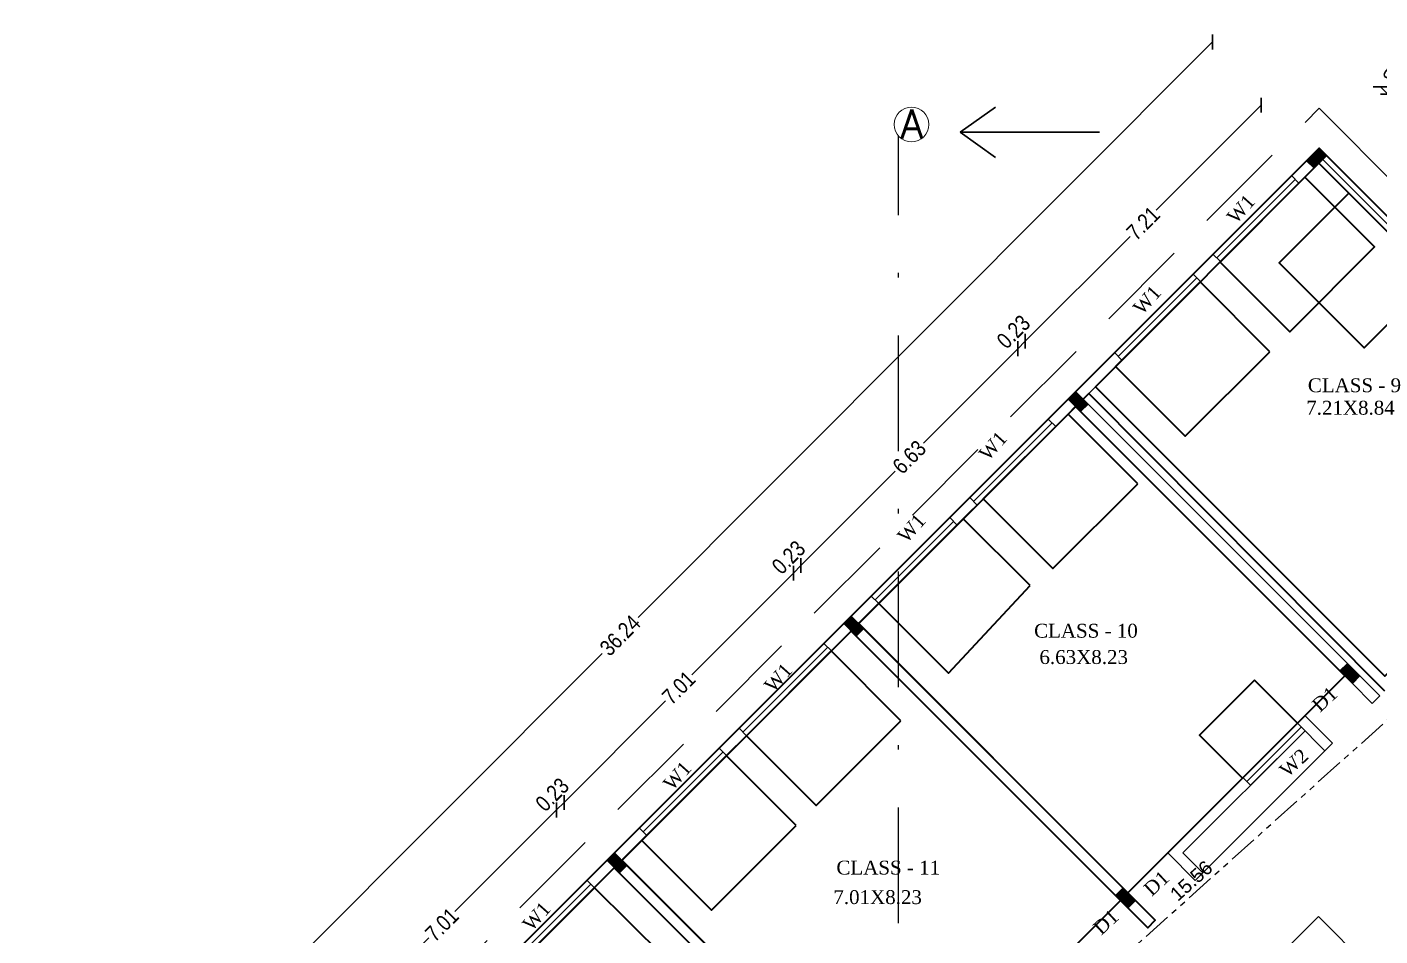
# Model space of a CAD drawing. Header units: metres. Extents: x 43 to 977, y 102 to 459.
# Drawn here: x 767.37 to 796.61, y 243.66 to 263.3 of the extents above; entities that cross this region are included whole.
import ezdxf

# ---------------------------------------------------------------- set-up
doc = ezdxf.new("R2010")
doc.units = ezdxf.units.M
doc.header["$MEASUREMENT"] = 0
doc.header["$PDMODE"] = 3
for name, pattern in [('DASHDOT', [1, 0.5, -0.25, 0, -0.25]), ('HIDDEN', [0.375, 0.25, -0.125]), ('PHANTOM2', [1.25, 0.625, -0.125, 0.125, -0.125, 0.125, -0.125])]:
    doc.linetypes.add(name, pattern=pattern)
doc.layers.get('0').update_dxf_attribs({"lineweight": 0})
doc.layers.get('Defpoints').update_dxf_attribs({"lineweight": 0})
for name, color, linetype, lineweight in [('BLK_1_FLR_3_BLT_UP_AREA', 4, 'Continuous', 35), ('BLK_1_FLR_3_CARPET_AREA', 10, 'Continuous', 35), ('BLK_1_FLR_3_REGULAR_ROOM_10', 4, 'Continuous', 35), ('BLK_1_FLR_3_REGULAR_ROOM_11', 10, 'Continuous', 35), ('BLK_1_FLR_3_REGULAR_ROOM_8', 117, 'Continuous', 35), ('BLK_1_FLR_3_REGULAR_ROOM_9', 117, 'Continuous', 35), ('BLK_1_FLR_3_ROOM_10_LIGHT_VENTILATION_1', 4, 'Continuous', 35), ('BLK_1_FLR_3_ROOM_10_LIGHT_VENTILATION_2', 4, 'Continuous', 35), ('BLK_1_FLR_3_ROOM_11_LIGHT_VENTILATION_1', 7, 'Continuous', 35), ('BLK_1_FLR_3_ROOM_8_LIGHT_VENTILATION_1', 4, 'Continuous', 35), ('BLK_1_FLR_3_ROOM_8_LIGHT_VENTILATION_3', 4, 'Continuous', 35), ('BLK_1_FLR_3_ROOM_8_LIGHT_VENTILATION_4', 4, 'Continuous', 35), ('BLK_1_FLR_3_ROOM_9_LIGHT_VENTILATION_1', 4, 'Continuous', 35), ('BLK_1_FLR_3_ROOM_9_LIGHT_VENTILATION_2', 4, 'Continuous', 35), ('BLK_1_FLR_3_ROOM_9_LIGHT_VENTILATION_3', 4, 'Continuous', 35), ('Column', 1, 'Continuous', 0), ('DIST_EXIT', 7, 'Continuous', 35), ('fence', 15, 'Continuous', 0), ('hatch', 7, 'Continuous', 0), ('Layer3', 5, 'Continuous', 0), ('TEXT', 130, 'Continuous', 0), ('WALL', 7, 'Continuous', 0), ('WIN', 13, 'Continuous', 0)]:
    doc.layers.add(name, color=color, linetype=linetype, lineweight=lineweight)
doc.styles.add('ARIAL', font='arial.ttf')
doc.styles.get("Standard").update_dxf_attribs({"font": 'romans.shx'})
doc.styles.add('style2', font='romantic.ttf')
doc.styles.add('visa', font='swissc.ttf')
doc.dimstyles.new('o3', dxfattribs={"dimscale": 0.23, "dimtxt": 0.9, "dimasz": 1, "dimexe": 5, "dimexo": 9, "dimgap": 0.23, "dimtad": 0, "dimzin": 3, "dimdsep": 46, "dimtxsty": 'visa', "dimblk": 'ARCHTICK', "dimcen": 0.09, "dimse1": 1, "dimse2": 1, "dimclrd": 7, "dimclre": 256, "dimclrt": 7, "dimadec": 0, "dimazin": 0, "dimtfac": 0.23, "dimtofl": 0, "dimtmove": 2, "dimatfit": 1, "dimldrblk": 'ARCHTICK', "dimfxl": 0, "dimtolj": 1, "dimtzin": 0, "dimarcsym": 0})
doc.dimstyles.new('OPEN SPACE', dxfattribs={"dimtxt": 0.3, "dimasz": 0.23, "dimexe": 0.1875, "dimexo": 0.0625, "dimgap": 0.09, "dimtad": 3, "dimzin": 0, "dimdsep": 46, "dimtxsty": 'ARIAL', "dimblk": 'OBLIQUE', "dimcen": 0.09, "dimse1": 1, "dimse2": 1, "dimclrd": 6, "dimclre": 6, "dimclrt": 7, "dimadec": 0, "dimazin": 0, "dimtfac": 0.5, "dimtix": 1, "dimtmove": 0, "dimatfit": 3, "dimfxl": 0, "dimtolj": 1, "dimtzin": 0, "dimarcsym": 0})
pattern_1 = [(45, (-4574.5916326, 1819.937608), (-0.0022447263868, 0.0022447263868), [])]

# ---------------------------------------------------------------- blocks, each defined once
blk = doc.blocks.new('_ArchTick')
at = {"color": 0, "const_width": 0.15}
blk.add_lwpolyline([(-0.5, -0.5), (0.5, 0.5)], dxfattribs=at)
blk = doc.blocks.new('*D239')
at = {"layer": 'Defpoints', "color": 0, "lineweight": 30}
for p in [(796.333, 259.317), (788.945, 256.509), (791.421, 254.033)]:
    blk.add_point(p, dxfattribs=at)
at = {"layer": 'WALL', "color": 7, "lineweight": -2}
for p, q in [((794.043, 261.607), (791.778, 259.342)), ((788.945, 256.509), (791.211, 258.775))]:
    blk.add_line(p, q, dxfattribs=at)
at = {"layer": 'WALL', "color": 7, "lineweight": -2, "xscale": 0.23, "yscale": 0.23, "zscale": 0.23}
for p, rotation in [((794.043, 261.607), 44.99999999388329), ((788.945, 256.509), 224.9999999938833)]:
    blk.add_blockref('_ArchTick', p, dxfattribs=dict(at, rotation=rotation))
at = {"layer": 'WALL', "color": 7, "insert": (791.494, 259.058), "char_height": 0.345, "attachment_point": 5, "rotation": 45, "style": 'visa'}
blk.add_mtext('\\A1;7.21', dxfattribs=at)
blk = doc.blocks.new('*D240')
at = {"layer": 'Defpoints', "color": 0, "lineweight": 30}
for p in [(788.784, 256.348), (791.26, 253.872), (791.421, 254.033)]:
    blk.add_point(p, dxfattribs=at)
at = {"layer": 'WALL', "color": 7, "lineweight": -2}
blk.add_line((788.945, 256.509), (788.784, 256.348), dxfattribs=at)
at = {"layer": 'WALL', "color": 7, "lineweight": -2, "xscale": 0.23, "yscale": 0.23, "zscale": 0.23}
for p, rotation in [((788.784, 256.348), 224.9999999938833), ((788.945, 256.509), 44.99999999388329)]:
    blk.add_blockref('_ArchTick', p, dxfattribs=dict(at, rotation=rotation))
at = {"layer": 'WALL', "color": 7, "insert": (788.692, 256.712), "char_height": 0.345, "attachment_point": 5, "rotation": 45, "style": 'visa'}
blk.add_mtext('\\A1;0.23', dxfattribs=at)
blk = doc.blocks.new('*D241')
at = {"layer": 'Defpoints', "color": 0, "lineweight": 30}
for p in [(791.26, 253.872), (784.097, 251.661), (786.573, 249.185)]:
    blk.add_point(p, dxfattribs=at)
at = {"layer": 'WALL', "color": 7, "lineweight": -2}
for p, q in [((788.784, 256.348), (786.745, 254.309)), ((784.097, 251.661), (786.135, 253.699))]:
    blk.add_line(p, q, dxfattribs=at)
at = {"layer": 'WALL', "color": 7, "lineweight": -2, "xscale": 0.23, "yscale": 0.23, "zscale": 0.23}
for p, rotation in [((788.784, 256.348), 44.99999999388329), ((784.097, 251.661), 224.9999999938833)]:
    blk.add_blockref('_ArchTick', p, dxfattribs=dict(at, rotation=rotation))
at = {"layer": 'WALL', "color": 7, "insert": (786.44, 254.004), "char_height": 0.345, "attachment_point": 5, "rotation": 45, "style": 'visa'}
blk.add_mtext('\\A1;6.63', dxfattribs=at)
blk = doc.blocks.new('*D242')
at = {"layer": 'Defpoints', "color": 0, "lineweight": 30}
for p in [(783.935, 251.499), (786.573, 249.185), (786.487, 248.947)]:
    blk.add_point(p, dxfattribs=at)
at = {"layer": 'WALL', "color": 7, "lineweight": -2}
blk.add_line((784.097, 251.661), (783.935, 251.499), dxfattribs=at)
at = {"layer": 'WALL', "color": 7, "lineweight": -2, "xscale": 0.23, "yscale": 0.23, "zscale": 0.23}
for p, rotation in [((784.097, 251.661), 44.99999999388329), ((783.935, 251.499), 224.9999999938833)]:
    blk.add_blockref('_ArchTick', p, dxfattribs=dict(at, rotation=rotation))
at = {"layer": 'WALL', "color": 7, "insert": (783.831, 251.838), "char_height": 0.345, "attachment_point": 5, "rotation": 45, "style": 'visa'}
blk.add_mtext('\\A1;0.23', dxfattribs=at)
blk = doc.blocks.new('*D243')
at = {"layer": 'Defpoints', "color": 0, "lineweight": 30}
for p in [(786.487, 248.947), (778.979, 246.543), (781.607, 243.914)]:
    blk.add_point(p, dxfattribs=at)
at = {"layer": 'WALL', "color": 7, "lineweight": -2}
for p, q in [((783.935, 251.499), (781.74, 249.304)), ((778.979, 246.543), (781.173, 248.737))]:
    blk.add_line(p, q, dxfattribs=at)
at = {"layer": 'WALL', "color": 7, "lineweight": -2, "xscale": 0.23, "yscale": 0.23, "zscale": 0.23}
for p, rotation in [((783.935, 251.499), 44.99999999388329), ((778.979, 246.543), 224.9999999938833)]:
    blk.add_blockref('_ArchTick', p, dxfattribs=dict(at, rotation=rotation))
at = {"layer": 'WALL', "color": 7, "insert": (781.457, 249.021), "char_height": 0.345, "attachment_point": 5, "rotation": 45, "style": 'visa'}
blk.add_mtext('\\A1;7.01', dxfattribs=at)
blk = doc.blocks.new('*D244')
at = {"layer": 'Defpoints', "color": 0, "lineweight": 30}
for p in [(778.817, 246.381), (781.607, 243.914), (781.446, 243.753)]:
    blk.add_point(p, dxfattribs=at)
at = {"layer": 'WALL', "color": 7, "lineweight": -2}
blk.add_line((778.979, 246.543), (778.817, 246.381), dxfattribs=at)
at = {"layer": 'WALL', "color": 7, "lineweight": -2, "xscale": 0.23, "yscale": 0.23, "zscale": 0.23}
for p, rotation in [((778.817, 246.381), 224.9999999938833), ((778.979, 246.543), 44.99999999388329)]:
    blk.add_blockref('_ArchTick', p, dxfattribs=dict(at, rotation=rotation))
at = {"layer": 'WALL', "color": 7, "insert": (778.724, 246.712), "char_height": 0.345, "attachment_point": 5, "rotation": 45, "style": 'visa'}
blk.add_mtext('\\A1;0.23', dxfattribs=at)
blk = doc.blocks.new('*D245')
at = {"layer": 'Defpoints', "color": 0, "lineweight": 30}
for p in [(781.446, 243.753), (773.861, 241.425), (776.781, 238.504)]:
    blk.add_point(p, dxfattribs=at)
at = {"layer": 'WALL', "color": 7, "lineweight": -2}
for p, q in [((778.817, 246.381), (776.622, 244.186)), ((773.861, 241.425), (776.055, 243.619))]:
    blk.add_line(p, q, dxfattribs=at)
at = {"layer": 'WALL', "color": 7, "lineweight": -2, "xscale": 0.23, "yscale": 0.23, "zscale": 0.23}
for p, rotation in [((778.817, 246.381), 44.99999999388329), ((773.861, 241.425), 224.9999999938833)]:
    blk.add_blockref('_ArchTick', p, dxfattribs=dict(at, rotation=rotation))
at = {"layer": 'WALL', "color": 7, "insert": (776.339, 243.903), "char_height": 0.345, "attachment_point": 5, "rotation": 45, "style": 'visa'}
blk.add_mtext('\\A1;7.01', dxfattribs=at)
blk = doc.blocks.new('*D249')
at = {"layer": 'Defpoints', "color": 0, "lineweight": 30}
for p in [(796.685, 259.288), (767.391, 237.329), (771.083, 233.644)]:
    blk.add_point(p, dxfattribs=at)
at = {"layer": 'WALL', "color": 7, "lineweight": -2}
for p, q in [((792.993, 262.974), (780.579, 250.539)), ((767.391, 237.329), (779.805, 249.764))]:
    blk.add_line(p, q, dxfattribs=at)
at = {"layer": 'WALL', "color": 7, "lineweight": -2, "xscale": 0.23, "yscale": 0.23, "zscale": 0.23}
for p, rotation in [((792.993, 262.974), 45.04675149173291), ((767.391, 237.329), 225.0467514917329)]:
    blk.add_blockref('_ArchTick', p, dxfattribs=dict(at, rotation=rotation))
at = {"layer": 'WALL', "color": 7, "insert": (780.192, 250.152), "char_height": 0.345, "attachment_point": 5, "rotation": 45.0468, "style": 'visa'}
blk.add_mtext('\\A1;36.24', dxfattribs=at)
blk = doc.blocks.new('*D70')
at = {"layer": 'Defpoints', "color": 0, "lineweight": 30}
for p in [(796.784, 261.844), (795.02, 260.403), (795.182, 260.241)]:
    blk.add_point(p, dxfattribs=at)
at = {"layer": 'WALL', "color": 7, "lineweight": -2}
blk.add_line((796.623, 262.005), (796.784, 261.844), dxfattribs=at)
at = {"layer": 'WALL', "color": 7, "lineweight": -2, "xscale": 0.23, "yscale": 0.23, "zscale": 0.23}
for p, rotation in [((796.623, 262.005), 134.9999999999899), ((796.784, 261.844), 314.9999999999899)]:
    blk.add_blockref('_ArchTick', p, dxfattribs=dict(at, rotation=rotation))
at = {"layer": 'WALL', "color": 7, "insert": (797.029, 262.141), "char_height": 0.345, "attachment_point": 5, "rotation": 315, "style": 'visa'}
blk.add_mtext('\\A1;0.23', dxfattribs=at)
blk = doc.blocks.new('*D71')
at = {"layer": 'Defpoints', "color": 0, "lineweight": 30}
for p in [(795.182, 260.241), (803.038, 255.589), (800.801, 253.353)]:
    blk.add_point(p, dxfattribs=at)
at = {"layer": 'WALL', "color": 7, "lineweight": -2}
for p, q in [((796.784, 261.844), (799.606, 259.022)), ((803.038, 255.589), (800.217, 258.411))]:
    blk.add_line(p, q, dxfattribs=at)
at = {"layer": 'WALL', "color": 7, "lineweight": -2, "xscale": 0.23, "yscale": 0.23, "zscale": 0.23}
for p, rotation in [((796.784, 261.844), 135.0000000061167), ((803.038, 255.589), 315.0000000061167)]:
    blk.add_blockref('_ArchTick', p, dxfattribs=dict(at, rotation=rotation))
at = {"layer": 'WALL', "color": 7, "insert": (799.911, 258.716), "char_height": 0.345, "attachment_point": 5, "rotation": 315, "style": 'visa'}
blk.add_mtext('\\A1;8.84', dxfattribs=at)
blk = doc.blocks.new('*D81')
at = {"layer": 'Defpoints', "color": 0, "lineweight": 30}
for p in [(795.295, 260.677), (823.523, 237.656), (820.922, 235.054)]:
    blk.add_point(p, dxfattribs=at)
at = {"layer": 'WALL', "color": 7, "lineweight": -2}
for p, q in [((797.896, 263.279), (810.323, 250.855)), ((823.523, 237.656), (811.097, 250.081))]:
    blk.add_line(p, q, dxfattribs=at)
at = {"layer": 'WALL', "color": 7, "lineweight": -2, "xscale": 0.23, "yscale": 0.23, "zscale": 0.23}
for p, rotation in [((797.896, 263.279), 135.004635779225), ((823.523, 237.656), 315.004635779225)]:
    blk.add_blockref('_ArchTick', p, dxfattribs=dict(at, rotation=rotation))
at = {"layer": 'WALL', "color": 7, "insert": (810.71, 250.468), "char_height": 0.345, "attachment_point": 5, "rotation": 315.0046, "style": 'visa'}
blk.add_mtext('\\A1;36.24', dxfattribs=at)
blk = doc.blocks.new('_Oblique')
at = {"color": 0, "linetype": 'ByBlock', "lineweight": -2}
blk.add_line((-0.5, -0.5), (0.5, 0.5), dxfattribs=at)
blk = doc.blocks.new('*D860')
at = {"layer": 'Defpoints', "color": 0, "lineweight": 30}
for p in [(798.492, 249.865), (798.492, 249.865), (786.903, 239.477)]:
    blk.add_point(p, dxfattribs=at)
at = {"layer": 'DIST_EXIT', "color": 7, "linetype": 'PHANTOM2', "lineweight": -2}
blk.add_line((786.903, 239.477), (798.492, 249.865), dxfattribs=at)
at = {"layer": 'DIST_EXIT', "color": 7, "lineweight": -2, "xscale": 0.23, "yscale": 0.23, "zscale": 0.23}
for p, rotation in [((798.492, 249.865), 41.87082986993954), ((786.903, 239.477), 221.8708298699395)]:
    blk.add_blockref('_Oblique', p, dxfattribs=dict(at, rotation=rotation))
at = {"layer": 'DIST_EXIT', "color": 7, "lineweight": 35, "insert": (792.535, 244.852), "char_height": 0.3, "attachment_point": 5, "rotation": 41.8708, "style": 'ARIAL'}
blk.add_mtext('\\A1;15.56', dxfattribs=at)

msp = doc.modelspace()

# ---------------------------------------------------------------- hatches: boundary and pattern name
at = {"layer": 'hatch'}
h = msp.add_hatch(dxfattribs=at)
h.set_pattern_fill('ANSI31', color=256, scale=0.025396, angle=90, style=0)
h.set_pattern_definition([(135, (-775.1501834, -5110.1994796), (-0.0022447263868, -0.0022447263868), [])])
h.paths.add_polyline_path([(795.18711, 260.2465), (795.45648, 260.51587), (795.29486, 260.67749), (795.02549, 260.40812)])
h = msp.add_hatch(dxfattribs=at)
h.set_pattern_fill('ANSI31', color=256, scale=0.025396, style=0)
h.set_pattern_definition([(45, (-4580.4638368, 1825.8098122), (-0.0022447263868, 0.0022447263868), [])])
h.paths.add_polyline_path([(790.03602, 255.41864), (789.8744, 255.25702), (790.14376, 254.98766), (790.30538, 255.14928)])
h = msp.add_hatch(dxfattribs=at)
h.set_pattern_fill('ANSI31', color=256, scale=0.025396, style=0)
h.set_pattern_definition([(45, (-4585.3124458, 1820.9612032), (-0.0022447263868, 0.0022447263868), [])])
h.paths.add_polyline_path([(785.18741, 250.57003), (785.02579, 250.40841), (785.29515, 250.13905), (785.45677, 250.30067)])
h = msp.add_hatch(dxfattribs=at)
h.set_pattern_fill('ANSI31', color=256, scale=0.025396, style=0)
h.set_pattern_definition(pattern_1)
h.paths.add_polyline_path([(795.90822, 249.54644), (795.7466, 249.38482), (796.01597, 249.11545), (796.17759, 249.27707)])
h = msp.add_hatch(dxfattribs=at)
h.set_pattern_fill('ANSI31', color=256, scale=0.025396, style=0)
h.set_pattern_definition(pattern_1)
h.paths.add_polyline_path([(795.90822, 249.54644), (795.7466, 249.38482), (796.01597, 249.11545), (796.17759, 249.27707)])
h = msp.add_hatch(dxfattribs=at)
h.set_pattern_fill('ANSI31', color=256, scale=0.025396, style=0)
h.set_pattern_definition([(45, (-4590.430422, 1815.843227), (-0.0022447263868, 0.0022447263868), [])])
h.paths.add_polyline_path([(780.06943, 245.45206), (779.90781, 245.29044), (780.17718, 245.02107), (780.3388, 245.18269)])
h = msp.add_hatch(dxfattribs=at)
h.set_pattern_fill('ANSI31', color=256, scale=0.025396, style=0)
h.set_pattern_definition([(45, (-4579.4402415, 1815.088999), (-0.0022447263868, 0.0022447263868), [])])
h.paths.add_polyline_path([(791.05961, 244.69783), (790.89799, 244.53621), (791.16736, 244.26684), (791.32898, 244.42846)])

# ---------------------------------------------------------------- linework, layer by layer
at = {"layer": 'BLK_1_FLR_3_BLT_UP_AREA', "color": 26, "lineweight": 35}
msp.add_lwpolyline([(781.82766, 222.89448), (769.66978, 235.05241), (795.29486, 260.67749), (820.91994, 235.05241)], dxfattribs=at)
at = {"layer": 'BLK_1_FLR_3_CARPET_AREA', "color": 15, "lineweight": 35, "ltscale": 20}
msp.add_lwpolyline([(787.96789, 217.07769), (778.71843, 226.32699), (785.12937, 232.73793), (784.96775, 232.89955), (778.66456, 226.59636), (775.97088, 229.07453), (769.99093, 235.05449), (774.94729, 240.01084), (781.35823, 233.5999), (781.51985, 233.76152), (775.10891, 240.17246), (780.06527, 245.12882), (786.4762, 238.71788), (786.63782, 238.8795), (780.22689, 245.29044), (785.18324, 250.24679), (791.59418, 243.83586), (791.7558, 243.99748), (785.34486, 250.40841), (790.31881, 255.38237), (796.71216, 248.95383)], dxfattribs=at)
at = {"layer": 'BLK_1_FLR_3_REGULAR_ROOM_10', "color": 3, "lineweight": 35, "ltscale": 20}
msp.add_lwpolyline([(785.18324, 250.24679), (780.22998, 245.29353), (780.33523, 245.18828), (786.04551, 239.4724), (791.00157, 244.42846)], close=True, dxfattribs=at)
at = {"layer": 'BLK_1_FLR_3_REGULAR_ROOM_11', "color": 3, "lineweight": 35, "ltscale": 20}
msp.add_lwpolyline([(785.8836, 239.31049), (780.06527, 245.12882), (775.10891, 240.17246), (780.92724, 234.35413), (785.02162, 238.44851)], close=True, dxfattribs=at)
at = {"layer": 'BLK_1_FLR_3_REGULAR_ROOM_8', "color": 3, "lineweight": 35, "ltscale": 20}
msp.add_lwpolyline([(795.29277, 260.35632), (790.46284, 255.52639), (796.71691, 249.27232), (801.54684, 254.10225)], close=True, dxfattribs=at)
at = {"layer": 'BLK_1_FLR_3_REGULAR_ROOM_9', "color": 3, "lineweight": 35, "ltscale": 20}
msp.add_lwpolyline([(790.03435, 255.0979), (789.87023, 254.93378), (785.34736, 250.41091), (791.16569, 244.59258), (795.85268, 249.27957), (795.74493, 249.38732)], close=True, dxfattribs=at)
at = {"layer": 'BLK_1_FLR_3_ROOM_10_LIGHT_VENTILATION_1', "color": 3, "lineweight": 35, "ltscale": 20}
msp.add_lwpolyline([(786.25839, 248.30967), (784.75225, 249.81581), (782.92056, 247.98411), (784.42669, 246.47797)], close=True, dxfattribs=at)
at = {"layer": 'BLK_1_FLR_3_ROOM_10_LIGHT_VENTILATION_2', "color": 3, "lineweight": 35, "ltscale": 20}
msp.add_lwpolyline([(783.99571, 246.04698), (782.48957, 247.55312), (780.66096, 245.72452), (782.1671, 244.21838)], close=True, dxfattribs=at)
at = {"layer": 'BLK_1_FLR_3_ROOM_11_LIGHT_VENTILATION_1', "color": 3, "lineweight": 35, "ltscale": 20}
msp.add_lwpolyline([(781.14689, 243.19817), (779.63737, 244.70092), (777.80258, 242.86613), (779.30871, 241.36)], close=True, dxfattribs=at)
at = {"layer": 'BLK_1_FLR_3_ROOM_8_LIGHT_VENTILATION_1', "color": 3, "lineweight": 35, "ltscale": 20}
msp.add_lwpolyline([(795.94232, 259.70677), (794.43618, 258.20063), (796.26788, 256.36893), (797.77402, 257.87507)], close=True, dxfattribs=at)
at = {"layer": 'BLK_1_FLR_3_ROOM_8_LIGHT_VENTILATION_3', "color": 3, "lineweight": 35, "ltscale": 20}
msp.add_lwpolyline([(794.98821, 260.05176), (796.49434, 258.54562), (794.66265, 256.71392), (793.15651, 258.22006)], close=True, dxfattribs=at)
at = {"layer": 'BLK_1_FLR_3_ROOM_8_LIGHT_VENTILATION_4', "color": 3, "lineweight": 35, "ltscale": 20}
msp.add_lwpolyline([(794.23166, 256.28294), (792.72552, 257.78907), (790.89692, 255.96047), (792.40429, 254.45558)], close=True, dxfattribs=at)
at = {"layer": 'BLK_1_FLR_3_ROOM_9_LIGHT_VENTILATION_1', "color": 3, "lineweight": 35, "ltscale": 20}
msp.add_lwpolyline([(791.37637, 253.42765), (789.87023, 254.93378), (788.03853, 253.10209), (789.54467, 251.59595)], close=True, dxfattribs=at)
at = {"layer": 'BLK_1_FLR_3_ROOM_9_LIGHT_VENTILATION_2', "color": 3, "lineweight": 35, "ltscale": 20}
msp.add_lwpolyline([(789.0507, 251.22794), (787.60755, 252.6711), (785.77894, 250.84249), (787.28507, 249.33636)], close=True, dxfattribs=at)
at = {"layer": 'BLK_1_FLR_3_ROOM_9_LIGHT_VENTILATION_3', "color": 3, "lineweight": 35, "ltscale": 20}
msp.add_lwpolyline([(793.89972, 249.18534), (792.7145, 248.00012), (793.64387, 247.07076), (794.82908, 248.25597)], close=True, dxfattribs=at)
at = {"layer": 'Column'}
for points in [[(795.29486, 260.67749), (795.02549, 260.40812), (795.18711, 260.2465), (795.45648, 260.51587), (795.29486, 260.67749)], [(790.30538, 255.14928), (790.03602, 255.41864), (789.8744, 255.25702), (790.14376, 254.98766), (790.30538, 255.14928)], [(785.45677, 250.30067), (785.18741, 250.57003), (785.02579, 250.40841), (785.29515, 250.13905), (785.45677, 250.30067)], [(796.17759, 249.27707), (795.90822, 249.54644), (795.7466, 249.38482), (796.01597, 249.11545), (796.17759, 249.27707)], [(796.17759, 249.27707), (795.90822, 249.54644), (795.7466, 249.38482), (796.01597, 249.11545), (796.17759, 249.27707)], [(780.3388, 245.18269), (780.06943, 245.45206), (779.90781, 245.29044), (780.17718, 245.02107), (780.3388, 245.18269)], [(791.32898, 244.42846), (791.05961, 244.69783), (790.89799, 244.53621), (791.16736, 244.26684), (791.32898, 244.42846)]]:
    msp.add_lwpolyline(points, dxfattribs=at)
at = {"layer": 'fence', "linetype": 'HIDDEN', "ltscale": 8}
msp.add_line((769.53717, 235.78178), (795.29693, 261.54154), dxfattribs=at)
at = {"layer": 'fence', "linetype": 'HIDDEN', "ltscale": 10}
msp.add_line((795.29693, 261.54154), (804.31567, 252.5228), dxfattribs=at)
at = {"layer": 'Layer3', "linetype": 'DASHDOT', "lineweight": 30, "ltscale": 100}
for q in [(788.30676, 261.56574), (790.54836, 261.02376), (788.30676, 260.48178)]:
    msp.add_line((787.53716, 261.02376), q, dxfattribs=at)
at = {"layer": 'Layer3', "linetype": 'DASHDOT', "lineweight": -3, "ltscale": 5}
msp.add_line((786.20978, 136.83455), (786.20978, 260.9436), dxfattribs=at)
at = {"layer": 'WALL'}
for p, q in [((790.03602, 255.41864), (795.29486, 260.67749)), ((795.29444, 260.35382), (795.45606, 260.51544)), ((794.86191, 259.92544), (794.70028, 260.08706)), ((792.57276, 257.95953), (793.00375, 258.39052)), ((793.16537, 258.2289), (793.00375, 258.39052)), ((792.73438, 257.79791), (792.57276, 257.95953)), ((791.03689, 256.10042), (790.87527, 256.26204)), ((790.19764, 255.25702), (790.62862, 255.68801)), ((789.44341, 254.82604), (790.03602, 255.41864)), ((796.60857, 248.84608), (790.19764, 255.25702)), ((789.60503, 254.66442), (790.03602, 255.0954)), ((795.75097, 249.38045), (790.03602, 255.0954)), ((789.60503, 254.66442), (789.44341, 254.82604)), ((787.31588, 252.69851), (787.74687, 253.1295)), ((787.90849, 252.96788), (787.74687, 253.1295)), ((787.4775, 252.53689), (787.31588, 252.69851)), ((784.5948, 249.97743), (785.61839, 251.00102)), ((785.78001, 250.8394), (785.61839, 251.00102)), ((784.75642, 249.81581), (784.5948, 249.97743)), ((796.44695, 248.68446), (796.01597, 249.11545)), ((796.44695, 248.68446), (796.01597, 249.11545)), ((796.60857, 248.84608), (796.44695, 248.68446)), ((792.02933, 245.45206), (794.99237, 248.4151)), ((782.33211, 247.71474), (782.7631, 248.14573)), ((782.92472, 247.98411), (782.7631, 248.14573)), ((792.35257, 245.45206), (794.99237, 248.09186)), ((782.49373, 247.55312), (782.33211, 247.71474)), ((792.62194, 244.85945), (795.58498, 247.82249)), ((780.76979, 245.82917), (780.60816, 245.99079)), ((792.62194, 244.85945), (792.02933, 245.45206)), ((792.78356, 245.02107), (792.35257, 245.45206)), ((780.23105, 245.29044), (786.04938, 239.47211)), ((779.63844, 244.69783), (779.47682, 244.85945)), ((795.28082, 244.07994), (790.44502, 239.24414)), ((791.59835, 243.83586), (791.75997, 243.99748)), ((803.4958, 235.86496), (795.28082, 244.07994))]:
    msp.add_line(p, q, dxfattribs=at)
at = {"layer": 'WALL', "color": 7}
for points in [[(792.73438, 257.79791), (793.16537, 258.2289)], [(787.4775, 252.53689), (787.90849, 252.96788)], [(791.75997, 243.99748), (785.34903, 250.40841), (785.78001, 250.8394)], [(791.75997, 243.99748), (785.34903, 250.40841), (785.78001, 250.8394)], [(780.23105, 245.29044), (785.18741, 250.24679)], [(784.75642, 249.81581), (785.18741, 250.24679), (791.59835, 243.83586)], [(794.83075, 248.25348), (795.42336, 247.66087)], [(794.99237, 248.4151), (795.58498, 247.82249)], [(782.49373, 247.55312), (782.92472, 247.98411)], [(793.65255, 247.07527), (793.81417, 246.91365)], [(775.11307, 240.17246), (780.06943, 245.12882)], [(779.63844, 244.69783), (780.06943, 245.12882), (785.88776, 239.31049)]]:
    msp.add_lwpolyline(points, dxfattribs=at)
at = {"layer": 'WALL', "color": 5}
msp.add_circle((786.48828, 261.19257), 0.37356, dxfattribs=at)
at = {"layer": 'WIN', "color": 7}
for p, q in [((795.29486, 260.67749), (800.55785, 255.41864)), ((795.29492, 260.35431), (790.62862, 255.68801)), ((795.29492, 260.35431), (801.55101, 254.10225)), ((793.00327, 258.39004), (794.70028, 260.08706)), ((794.86191, 259.92544), (793.16489, 258.22842)), ((790.87527, 256.26204), (792.57228, 257.95906)), ((787.74639, 253.12902), (789.44341, 254.82604)), ((789.60503, 254.66442), (787.90801, 252.9674)), ((785.61839, 251.00102), (787.31541, 252.69804)), ((787.47703, 252.53641), (785.34903, 250.40841)), ((782.7631, 248.14573), (784.5948, 249.97743)), ((784.75642, 249.81581), (782.92472, 247.98411)), ((793.64554, 247.06826), (794.99237, 248.4151)), ((794.99237, 248.09186), (793.80716, 246.90664)), ((780.06943, 245.45206), (782.33211, 247.71474)), ((782.49373, 247.55312), (780.66204, 245.72143)), ((777.64513, 243.02775), (779.90781, 245.29044)), ((779.63844, 244.69783), (777.80675, 242.86613))]:
    msp.add_line(p, q, dxfattribs=at)
at = {"layer": 'WIN', "const_width": 0.0254}
for points in [[(797.4509, 258.35898), (795.37525, 260.43463)], [(793.08408, 258.30923), (794.7811, 260.00625)], [(790.95608, 256.18123), (792.65309, 257.87825)], [(787.8272, 253.04821), (789.52422, 254.74523)], [(785.6992, 250.92021), (787.39622, 252.61723)], [(782.84391, 248.06492), (784.67561, 249.89662)], [(793.73336, 246.99446), (794.91156, 248.17267)], [(780.68897, 245.90998), (782.41292, 247.63393)], [(777.72594, 242.94694), (779.55763, 244.77864)]]:
    msp.add_lwpolyline(points, dxfattribs=at)

# ---------------------------------------------------------------- texts
at = {"layer": 'TEXT', "color": 4, "style": 'style2'}
for s, rotation, p in [('W1', 48.198577, (793.50147, 259.024)), ('W1', 48.198577, (791.47247, 257.05634)), ('W1', 48.198577, (788.14168, 253.90428)), ('W1', 48.198577, (786.38202, 252.12657)), ('W1', 48.198577, (783.50218, 248.89686)), ('D1', 42.857557, (795.31706, 248.47798)), ('W2', 42.857557, (794.61575, 247.0676)), ('W1', 48.198577, (781.31917, 246.77633)), ('D1', 42.857557, (791.68077, 244.50062)), ('W1', 48.198577, (778.27899, 243.74065)), ('D1', 42.857557, (790.58933, 243.66106))]:
    msp.add_text(s, height=0.3, rotation=rotation, dxfattribs=at).set_placement(p)
for s, p in [('CLASS - 9', (795.05408, 255.4074)), ('7.21X8.84', (795.01847, 254.92194)), ('CLASS - 10', (789.13804, 250.10382)), ('6.63X8.23', (789.25309, 249.53562)), ('CLASS - 11', (784.86586, 244.98584)), ('7.01X8.23', (784.79943, 244.34825))]:
    msp.add_text(s, height=0.3, dxfattribs=at).set_placement(p)
at = {"layer": 'WALL'}
msp.add_text('A', height=0.62607, dxfattribs=at).set_placement((786.25548, 260.89012))

# ---------------------------------------------------------------- dimensions: what is measured, and where the dimension line sits
at = {"layer": 'DIST_EXIT', "color": 7, "lineweight": 35}
dim = msp.add_aligned_dim(p1=(786.90262, 239.47668), p2=(798.49217, 249.86473), distance=0, dimstyle='OPEN SPACE', override={"dimpost": '\\X', "dimclrd": 7, "dimfxl": 0, "dimarcsym": 2}, dxfattribs=at)
dim.commit()
dim.dimension.update_dxf_attribs({"geometry": '*D860', "text_midpoint": (792.53509, 244.85178)})
at = {"layer": 'WALL'}
for p1, p2, distance, picture, middle in [((795.29486, 260.67749), (820.92201, 235.05449), 3.67933, '*D81', (810.7099, 250.46788)), ((796.68522, 259.28808), (771.08265, 233.64369), -5.21674, '*D249', (780.19213, 250.15167))]:
    dim = msp.add_aligned_dim(p1=p1, p2=p2, distance=distance, dimstyle='o3', override={"dimtxt": 1.5, "dimpost": '\\X'}, dxfattribs=at)
    dim.commit()
    dim.dimension.update_dxf_attribs({"geometry": picture, "text_midpoint": middle})
for base, p1, p2, angle, picture, middle, dimtype in [((796.78412, 261.84351), (795.02026, 260.40288), (795.18188, 260.24126), 315, '*D70', (797.02926, 262.14107), 161), ((788.78366, 256.34775), (791.42141, 254.03325), (791.25979, 253.87163), 45, '*D240', (788.69187, 256.71183), 160), ((783.93506, 251.49915), (786.5728, 249.18464), (786.48737, 248.94683), 45, '*D242', (783.83099, 251.838), 160), ((778.81708, 246.38117), (781.6072, 243.91428), (781.44558, 243.75266), 45, '*D244', (778.72358, 246.71154), 160)]:
    dim = msp.add_linear_dim(base=base, p1=p1, p2=p2, angle=angle, dimstyle='o3', override={"dimtxt": 1.5, "dimpost": '\\X'}, dxfattribs=at)
    dim.commit()
    dim.dimension.update_dxf_attribs({"geometry": picture, "text_midpoint": middle, "dimtype": dimtype})
for base, p1, p2, angle, picture, middle in [((788.94528, 256.50937), (796.33313, 259.31693), (791.42141, 254.03325), 45, '*D239', (791.49413, 259.05822)), ((803.0382, 255.58944), (795.18188, 260.24126), (800.80129, 253.35253), 135, '*D71', (799.91116, 258.71647)), ((784.09668, 251.66077), (791.25979, 253.87163), (786.5728, 249.18464), 45, '*D241', (786.44017, 254.00426)), ((778.9787, 246.54279), (786.48737, 248.94683), (781.6072, 243.91428), 45, '*D243', (781.45688, 249.02097)), ((773.86072, 241.42481), (781.44558, 243.75266), (776.78128, 238.50425), 45, '*D245', (776.3389, 243.90299))]:
    dim = msp.add_linear_dim(base=base, p1=p1, p2=p2, angle=angle, dimstyle='o3', override={"dimtxt": 1.5, "dimpost": '\\X'}, dxfattribs=at)
    dim.commit()
    dim.dimension.update_dxf_attribs({"geometry": picture, "text_midpoint": middle})

doc.saveas('drawing.dxf')
